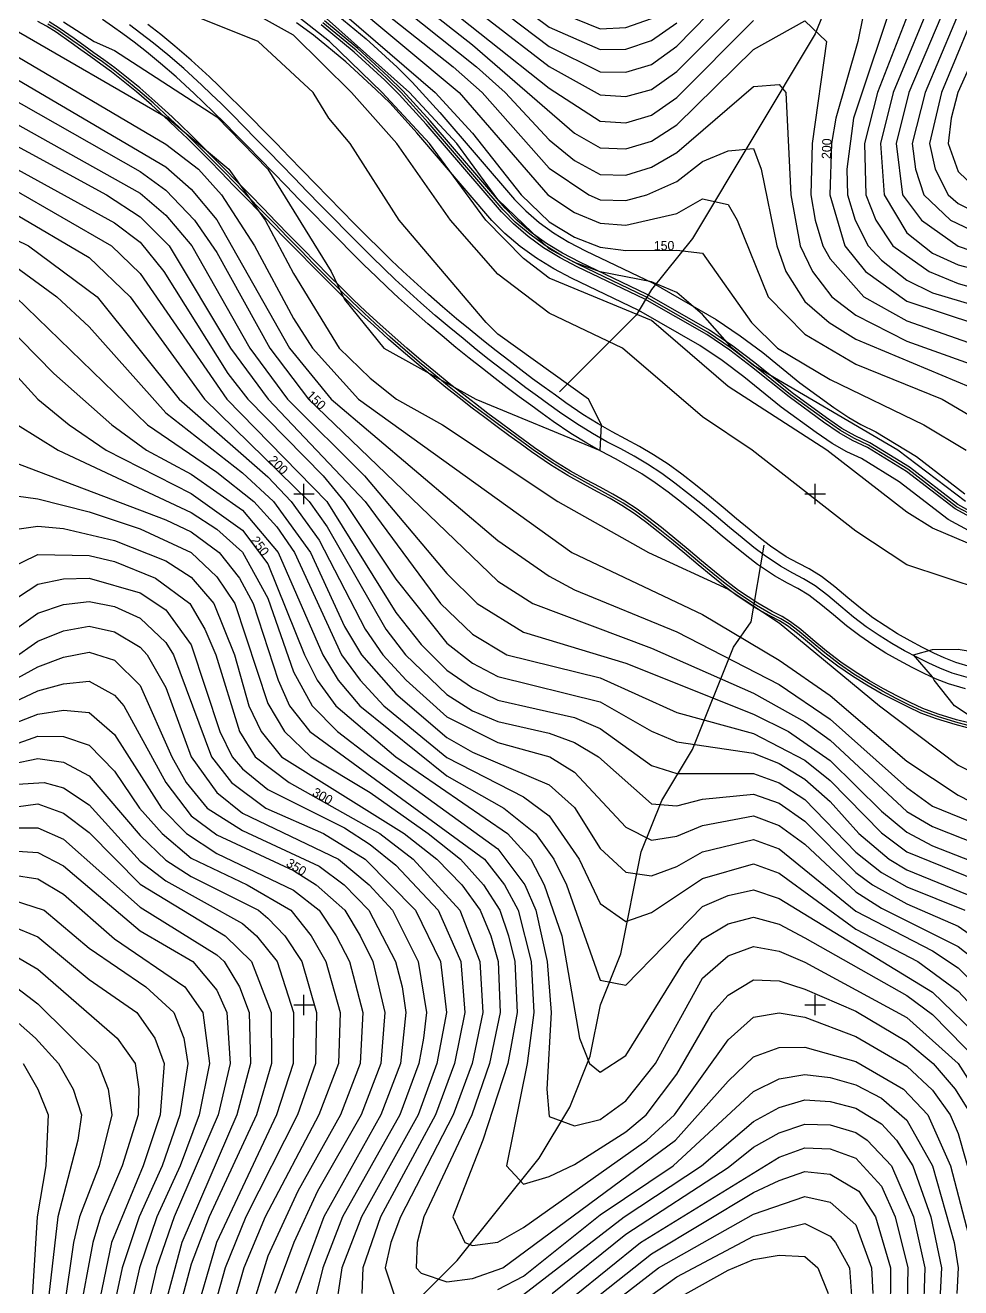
# Model space of a CAD drawing. Header units: metres. Extents: x 487515 to 493460, y 4520543 to 4524748.
# Drawn here: x 488727 to 489642, y 4521223 to 4522459 of the extents above; entities that cross this region are included whole.
import ezdxf
from ezdxf.enums import TextEntityAlignment as Align

# ---------------------------------------------------------------- set-up
doc = ezdxf.new("R2010")
doc.units = ezdxf.units.M
for name, color, linetype in [('CARRIAGEWAY-EDGE', 41, 'Continuous'), ('EXPROPRIATION-BOUNDARY', 1, 'Continuous'), ('GRID-COORDINATES', 8, 'Continuous'), ('HEADRACE-AXIS', 5, 'Continuous'), ('HEADRACE-CHANNEL', 5, 'Continuous'), ('RIVER-AXIS', 150, 'Continuous'), ('RIVER-WATER-EDGE', 150, 'Continuous'), ('ROAD-ACCESS', 41, 'Continuous'), ('STREAM', 150, 'Continuous'), ('TOPO-CONTOUR-MAJOR', 8, 'Continuous'), ('TOPO-CONTOUR-MINOR', 252, 'Continuous'), ('TOPO-TEXT', 8, 'Continuous')]:
    doc.layers.add(name, color=color, linetype=linetype)

msp = doc.modelspace()

# ---------------------------------------------------------------- linework, layer by layer
at = {"layer": 'CARRIAGEWAY-EDGE'}
for points in [[(489648.9, 4521771.1), (489637, 4521774.3), (489618.7, 4521779.8), (489603.4, 4521785.6), (489590.6, 4521791.6), (489578.3, 4521797.8), (489564.6, 4521804.9), (489550.6, 4521813), (489536.6, 4521821.7), (489522.3, 4521831.4), (489507.8, 4521842.4), (489494.5, 4521853.6), (489482.8, 4521863.4), (489473, 4521870.9), (489465.2, 4521875.7), (489455.7, 4521880.6), (489441.2, 4521888.7), (489422.3, 4521901.4), (489410.5, 4521910.4), (489398.4, 4521920.2), (489385.7, 4521930.7), (489372.7, 4521941.6), (489359.6, 4521952.5), (489346.6, 4521963), (489334.2, 4521972.7), (489322.9, 4521981), (489311.1, 4521988.7), (489299.6, 4521995.5), (489287.2, 4522002.1), (489273.5, 4522009.5), (489258.2, 4522018.1), (489241.1, 4522028.6), (489222.7, 4522041.1), (489211.5, 4522049.2), (489200.4, 4522057.3), (489188.9, 4522065.7), (489177, 4522074.7), (489164.7, 4522084), (489152, 4522093.9), (489138.9, 4522104.2), (489125.4, 4522115.1), (489111.6, 4522126.6), (489097.4, 4522138.8), (489082.8, 4522151.5), (489067.9, 4522165), (489056.8, 4522175.3), (489045.2, 4522186.4), (489033.1, 4522198.2), (489020.7, 4522210.5), (489008, 4522223.2), (488995.2, 4522236.2), (488982.2, 4522249.4), (488969.3, 4522262.7), (488956.4, 4522276), (488943.7, 4522289.1), (488931.2, 4522301.9), (488919.1, 4522314.3), (488907.5, 4522326.1), (488896.4, 4522337.3), (488886, 4522347.6), (488876.3, 4522357), (488867.6, 4522365.2), (488850.8, 4522380.6), (488836.1, 4522393.3), (488823.3, 4522403.9), (488811.8, 4522412.8), (488801.4, 4522420.6), (488791.6, 4522427.7), (488781.8, 4522434.6), (488772.5, 4522441.3), (488757.8, 4522451.6), (488748.2, 4522457.6), (488739.6, 4522462.1)], [(489650.2, 4521775.9), (489638.4, 4521779.1), (489620.4, 4521784.5), (489605.3, 4521790.2), (489592.8, 4521796.1), (489580.6, 4521802.2), (489567, 4521809.3), (489553.1, 4521817.3), (489539.3, 4521825.9), (489525.2, 4521835.5), (489511, 4521846.3), (489497.7, 4521857.4), (489486, 4521867.3), (489475.9, 4521875), (489467.7, 4521880.1), (489458, 4521885.1), (489443.8, 4521893), (489425.2, 4521905.5), (489413.6, 4521914.4), (489401.6, 4521924.1), (489388.9, 4521934.6), (489375.9, 4521945.5), (489362.7, 4521956.4), (489349.7, 4521967), (489337.2, 4521976.7), (489325.8, 4521985.1), (489313.8, 4521993), (489302, 4521999.8), (489289.6, 4522006.5), (489275.9, 4522013.9), (489260.7, 4522022.4), (489243.8, 4522032.8), (489225.6, 4522045.2), (489214.5, 4522053.2), (489203.4, 4522061.3), (489191.9, 4522069.8), (489180, 4522078.6), (489167.7, 4522088), (489155, 4522097.8), (489142, 4522108.1), (489128.6, 4522119), (489114.8, 4522130.5), (489100.7, 4522142.5), (489086.2, 4522155.2), (489071.3, 4522168.7), (489060.2, 4522178.9), (489048.6, 4522190), (489036.6, 4522201.7), (489024.2, 4522214), (489011.6, 4522226.7), (488998.8, 4522239.7), (488985.8, 4522252.9), (488972.9, 4522266.2), (488960, 4522279.5), (488947.3, 4522292.6), (488934.8, 4522305.4), (488922.7, 4522317.8), (488911, 4522329.6), (488899.9, 4522340.8), (488889.5, 4522351.2), (488879.8, 4522360.6), (488871, 4522368.9), (488854.1, 4522384.3), (488839.4, 4522397.2), (488826.4, 4522407.8), (488814.9, 4522416.8), (488804.4, 4522424.6), (488794.5, 4522431.7), (488784.7, 4522438.6), (488775.4, 4522445.4), (488760.6, 4522455.8), (488750.7, 4522461.9)]]:
    msp.add_lwpolyline(points, dxfattribs=at)
at = {"layer": 'EXPROPRIATION-BOUNDARY'}
for points in [[(489027.7, 4522472.7), (489060.8, 4522445.3), (489091.1, 4522417.5), (489105.8, 4522403), (489132.8, 4522373.3), (489205.9, 4522288), (489216.9, 4522277), (489230.1, 4522265.7), (489244.1, 4522255.5), (489259.2, 4522246.3), (489275.3, 4522237.8), (489341.5, 4522206.2), (489403.3, 4522170.7), (489426.7, 4522154.8), (489448.7, 4522138.2), (489485.1, 4522108.8), (489518.4, 4522084.6), (489532.8, 4522074.7), (489544.8, 4522067.8), (489559.4, 4522060.9), (489599.3, 4522036.5), (489646.4, 4522000)], [(489650, 4521964.1), (489630.1, 4521974.9), (489582.2, 4522011.8), (489545.2, 4522034.5), (489531, 4522041.2), (489516.8, 4522049.3), (489501.1, 4522060.1), (489466.9, 4522085), (489430.2, 4522114.5), (489409.2, 4522130.4), (489387.3, 4522145.3), (489327.6, 4522179.6), (489261.8, 4522211), (489244.4, 4522220.2), (489227.4, 4522230.6), (489211.5, 4522242.2), (489196.5, 4522254.9), (489183.9, 4522267.6), (489110.4, 4522353.4), (489084.2, 4522382.2), (489070.4, 4522395.7), (489041.1, 4522422.7), (489009.3, 4522448.9), (488992.6, 4522460.9)]]:
    msp.add_lwpolyline(points, dxfattribs=at)
at = {"layer": 'GRID-COORDINATES'}
for p, q in [((488990, 4522000), (489010, 4522000)), ((489000, 4521990), (489000, 4522010)), ((489490, 4522000), (489510, 4522000)), ((489500, 4521990), (489500, 4522010)), ((489000, 4521490), (489000, 4521510)), ((489500, 4521490), (489500, 4521510)), ((488990, 4521500), (489010, 4521500)), ((489490, 4521500), (489510, 4521500))]:
    msp.add_line(p, q, dxfattribs=at)
at = {"layer": 'HEADRACE-AXIS'}
msp.add_lwpolyline([(489656.7, 4521977.5), (489638.2, 4521987.4), (489590.8, 4522024.1), (489552.3, 4522047.7), (489537.9, 4522054.5), (489524.8, 4522062), (489509.7, 4522072.4), (489476, 4522096.9), (489439.4, 4522126.4), (489417.9, 4522142.6), (489395.3, 4522158), (489334.5, 4522192.9), (489268.5, 4522224.4), (489251.8, 4522233.3), (489235.8, 4522243), (489220.8, 4522254), (489206.7, 4522265.9), (489194.9, 4522277.8), (489121.6, 4522363.4), (489095, 4522392.6), (489080.7, 4522406.6), (489051, 4522434), (489018.5, 4522460.8)], dxfattribs=at)
at = {"layer": 'HEADRACE-CHANNEL'}
for points in [[(489655.6, 4521975.3), (489636.9, 4521985.3), (489589.4, 4522022.1), (489551.1, 4522045.5), (489536.7, 4522052.3), (489523.5, 4522059.9), (489508.3, 4522070.3), (489474.5, 4522095), (489437.9, 4522124.4), (489416.5, 4522140.6), (489394, 4522155.9), (489333.4, 4522190.7), (489267.4, 4522222.2), (489250.5, 4522231.1), (489234.4, 4522240.9), (489219.2, 4522252), (489205, 4522264.1), (489193.1, 4522276.1), (489119.7, 4522361.7), (489093.2, 4522390.8), (489079, 4522404.8), (489049.3, 4522432.1), (489017, 4522458.8)], [(489657.8, 4521979.7), (489639.6, 4521989.5), (489592.2, 4522026.2), (489553.5, 4522049.9), (489539, 4522056.7), (489526.1, 4522064.1), (489511.2, 4522074.4), (489477.5, 4522098.9), (489441, 4522128.4), (489419.4, 4522144.7), (489396.6, 4522160.1), (489335.7, 4522195.1), (489269.7, 4522226.6), (489253, 4522235.5), (489237.1, 4522245.1), (489222.3, 4522255.9), (489208.4, 4522267.8), (489196.7, 4522279.5), (489123.5, 4522365), (489096.8, 4522394.3), (489082.4, 4522408.4), (489052.6, 4522435.8), (489020, 4522462.8)]]:
    msp.add_lwpolyline(points, dxfattribs=at)
at = {"layer": 'RIVER-AXIS'}
msp.add_lwpolyline([(489650, 4521820), (489634, 4521824.8), (489621.9, 4521829.4), (489611.3, 4521834.3), (489600, 4521840), (489587.5, 4521846.6), (489575, 4521853.8), (489562.5, 4521861.6), (489550, 4521870), (489537.5, 4521879.5), (489525, 4521890), (489512.5, 4521900.5), (489500, 4521910), (489488.7, 4521917), (489478.1, 4521922.5), (489466, 4521929.2), (489450, 4521940), (489439.9, 4521947.7), (489428.5, 4521957), (489416.2, 4521967.2), (489403.1, 4521978.1), (489389.7, 4521989.3), (489376.2, 4522000.2), (489362.8, 4522010.6), (489350, 4522020), (489336.2, 4522029.1), (489322.9, 4522036.9), (489309.8, 4522044), (489296.4, 4522051.1), (489282.2, 4522059.1), (489266.9, 4522068.5), (489250, 4522080), (489239.4, 4522087.6), (489228.5, 4522095.6), (489217.2, 4522103.9), (489205.6, 4522112.6), (489193.6, 4522121.7), (489181.2, 4522131.2), (489168.6, 4522141.3), (489155.6, 4522151.9), (489142.2, 4522163), (489128.5, 4522174.7), (489114.4, 4522187), (489100, 4522200), (489089.4, 4522209.9), (489078.1, 4522220.6), (489066.4, 4522232), (489054.3, 4522244.1), (489041.8, 4522256.6), (489029.1, 4522269.5), (489016.2, 4522282.6), (489003.3, 4522295.9), (488990.5, 4522309.1), (488977.7, 4522322.2), (488965.2, 4522335.1), (488953, 4522347.5), (488941.2, 4522359.5), (488930, 4522370.9), (488919.3, 4522381.5), (488909.2, 4522391.2), (488900, 4522400), (488882.4, 4522416.1), (488866.8, 4522429.6), (488853, 4522441), (488840.6, 4522450.6), (488829.4, 4522458.9)], dxfattribs=at)
at = {"layer": 'RIVER-WATER-EDGE'}
for points in [[(489647, 4521809.4), (489630.5, 4521814.3), (489617.6, 4521819.2), (489606.5, 4521824.4), (489595, 4521830.2), (489582.2, 4521836.9), (489569.3, 4521844.3), (489556.5, 4521852.3), (489543.6, 4521861.1), (489530.6, 4521870.9), (489517.9, 4521881.6), (489505.6, 4521891.9), (489493.8, 4521900.9), (489483.2, 4521907.5), (489472.9, 4521912.8), (489460.3, 4521919.8), (489443.6, 4521931.1), (489433.1, 4521939.1), (489421.5, 4521948.4), (489409.1, 4521958.8), (489396.1, 4521969.7), (489382.7, 4521980.8), (489369.3, 4521991.6), (489356.2, 4522001.8), (489343.7, 4522011), (489330.4, 4522019.7), (489317.5, 4522027.3), (489304.6, 4522034.3), (489291.1, 4522041.5), (489276.6, 4522049.6), (489260.9, 4522059.2), (489243.7, 4522071), (489233, 4522078.7), (489222, 4522086.7), (489210.6, 4522095.1), (489198.9, 4522103.8), (489186.9, 4522113), (489174.5, 4522122.6), (489161.7, 4522132.7), (489148.6, 4522143.4), (489135.1, 4522154.6), (489121.3, 4522166.4), (489107.1, 4522178.8), (489092.6, 4522191.9), (489081.8, 4522201.9), (489070.5, 4522212.7), (489058.7, 4522224.2), (489046.5, 4522236.3), (489034, 4522248.9), (489021.2, 4522261.8), (489008.4, 4522275), (488995.4, 4522288.2), (488982.6, 4522301.4), (488969.8, 4522314.5), (488957.3, 4522327.4), (488945.2, 4522339.8), (488933.4, 4522351.8), (488922.2, 4522363.1), (488911.5, 4522373.6), (488901.6, 4522383.3), (488892.5, 4522391.9), (488875.1, 4522407.9), (488859.7, 4522421.2), (488846.1, 4522432.4), (488834, 4522441.9), (488823, 4522450.1), (488812.8, 4522457.4), (488803, 4522464.3)], [(489653, 4521830.6), (489637.5, 4521835.2), (489626.2, 4521839.5), (489616.1, 4521844.2), (489605, 4521849.8), (489592.8, 4521856.2), (489580.7, 4521863.2), (489568.5, 4521870.8), (489556.4, 4521878.9), (489544.4, 4521888.1), (489532.1, 4521898.4), (489519.4, 4521909.1), (489506.2, 4521919.1), (489494.1, 4521926.6), (489483.3, 4521932.2), (489471.8, 4521938.6), (489456.4, 4521948.9), (489446.7, 4521956.4), (489435.5, 4521965.5), (489423.2, 4521975.7), (489410.2, 4521986.6), (489396.7, 4521997.8), (489383, 4522008.8), (489369.5, 4522019.4), (489356.3, 4522029), (489341.9, 4522038.4), (489328.3, 4522046.4), (489315, 4522053.7), (489301.6, 4522060.8), (489287.8, 4522068.6), (489272.9, 4522077.7), (489256.3, 4522089), (489245.9, 4522096.6), (489235, 4522104.5), (489223.7, 4522112.7), (489212.2, 4522121.4), (489200.3, 4522130.4), (489188, 4522139.9), (489175.5, 4522149.9), (489162.5, 4522160.4), (489149.3, 4522171.4), (489135.7, 4522183), (489121.7, 4522195.2), (489107.4, 4522208.1), (489096.9, 4522217.9), (489085.8, 4522228.5), (489074.1, 4522239.9), (489062, 4522251.9), (489049.6, 4522264.4), (489036.9, 4522277.2), (489024.1, 4522290.3), (489011.2, 4522303.5), (488998.3, 4522316.8), (488985.6, 4522329.9), (488973.1, 4522342.7), (488960.9, 4522355.2), (488949.1, 4522367.2), (488937.7, 4522378.6), (488927, 4522389.3), (488916.9, 4522399.2), (488907.5, 4522408.1), (488889.7, 4522424.3), (488873.9, 4522438), (488859.9, 4522449.6), (488847.3, 4522459.4)]]:
    msp.add_lwpolyline(points, dxfattribs=at)
at = {"layer": 'ROAD-ACCESS'}
msp.add_lwpolyline([(489649.6, 4521773.5), (489637.7, 4521776.7), (489619.6, 4521782.1), (489604.3, 4521787.9), (489591.7, 4521793.8), (489579.4, 4521800), (489565.8, 4521807.1), (489551.9, 4521815.2), (489538, 4521823.8), (489523.8, 4521833.4), (489509.4, 4521844.4), (489496.1, 4521855.5), (489484.4, 4521865.3), (489474.5, 4521872.9), (489466.4, 4521877.9), (489456.8, 4521882.8), (489442.5, 4521890.8), (489423.7, 4521903.5), (489412, 4521912.4), (489400, 4521922.2), (489387.3, 4521932.7), (489374.3, 4521943.6), (489361.2, 4521954.5), (489348.2, 4521965), (489335.7, 4521974.7), (489324.4, 4521983), (489312.4, 4521990.9), (489300.8, 4521997.6), (489288.4, 4522004.3), (489274.7, 4522011.7), (489259.4, 4522020.3), (489242.5, 4522030.7), (489224.1, 4522043.2), (489213, 4522051.2), (489201.9, 4522059.3), (489190.4, 4522067.8), (489178.5, 4522076.6), (489166.2, 4522086), (489153.5, 4522095.8), (489140.4, 4522106.2), (489127, 4522117.1), (489113.2, 4522128.6), (489099, 4522140.6), (489084.5, 4522153.4), (489069.6, 4522166.8), (489058.5, 4522177.1), (489046.9, 4522188.2), (489034.9, 4522200), (489022.5, 4522212.2), (489009.8, 4522224.9), (488997, 4522238), (488984, 4522251.2), (488971.1, 4522264.5), (488958.2, 4522277.7), (488945.5, 4522290.8), (488933, 4522303.6), (488920.9, 4522316), (488909.2, 4522327.9), (488898.1, 4522339), (488887.7, 4522349.4), (488878.1, 4522358.8), (488869.3, 4522367.1), (488852.5, 4522382.5), (488837.7, 4522395.2), (488824.8, 4522405.9), (488813.4, 4522414.8), (488802.9, 4522422.6), (488793, 4522429.7), (488783.3, 4522436.6), (488773.9, 4522443.3), (488759.2, 4522453.7), (488749.4, 4522459.7)], dxfattribs=at)
at = {"layer": 'STREAM'}
for points in [[(490250, 4523050), (490175, 4523025), (490150, 4523010), (490100, 4522990), (490050, 4522960), (490000, 4522940), (489950, 4522910), (489900, 4522890), (489850, 4522860), (489700, 4522800), (489650, 4522770), (489610, 4522740), (489580, 4522700), (489560, 4522650), (489540, 4522550), (489500, 4522450), (489380, 4522250), (489340, 4522200), (489325, 4522175), (489250, 4522100)], [(489000, 4521100), (489150, 4521250), (489230, 4521350), (489260, 4521400), (489280, 4521450), (489290, 4521500), (489310, 4521550), (489330, 4521650), (489350, 4521700), (489380, 4521750), (489420, 4521850), (489437.5, 4521875), (489450, 4521950)]]:
    msp.add_lwpolyline(points, dxfattribs=at)
at = {"layer": 'TOPO-CONTOUR-MAJOR'}
for points in [[(489064.8, 4522536.2), (489239.8, 4522397.1), (489289.8, 4522364.6), (489314.8, 4522363.2), (489339.8, 4522370.6), (489364.8, 4522387.7), (489439.8, 4522463.3)], [(489551.8, 4522492.7), (489541.9, 4522442.7), (489520.3, 4522367.7), (489515.9, 4522342.7), (489514.3, 4522292.7), (489529.1, 4522242.7), (489549.1, 4522217.7), (489589.8, 4522188.5), (489728.8, 4522142.7)], [(489649.6, 4522492.7), (489607.5, 4522392.7), (489595, 4522342.7), (489598.2, 4522317.7), (489606.4, 4522292.7), (489632.5, 4522267.7), (489664.8, 4522252.4)], [(488389.8, 4522477.1), (488439.8, 4522446.6), (488489.8, 4522434.9), (488589.8, 4522433.8), (488639.8, 4522422.8), (488689.8, 4522400.5), (488839.8, 4522315.5), (488864.8, 4522297.1), (488893, 4522267.7), (488914.8, 4522236.2), (488966.5, 4522142.7), (489004.5, 4522092.7), (489189.8, 4521914.5), (489224, 4521892.7), (489339.8, 4521849.2), (489439.8, 4521805.2), (489489.8, 4521776.9), (489514.8, 4521759.2), (489589.8, 4521689.4), (489614.8, 4521674.6), (489689.8, 4521645)], [(489039.8, 4522469.1), (489128.3, 4522392.7), (489164.8, 4522353), (489212.5, 4522292.7), (489239.8, 4522266.1), (489264.8, 4522251.3), (489289.8, 4522241.5), (489314.8, 4522238), (489364.8, 4522238.5), (489389.8, 4522235.7), (489437.7, 4522167.7), (489463.3, 4522142.7), (489514.8, 4522112.1), (489606.3, 4522067.7), (489647.8, 4522042.7)], [(488714.8, 4522275.8), (488789.8, 4522231.3), (488830.2, 4522192.7), (488902.6, 4522092.7), (489005, 4521992.7), (489022.7, 4521967.7), (489080.1, 4521867.7), (489099.3, 4521842.7), (489139.8, 4521803.8), (489164.8, 4521787.8), (489189.8, 4521777.2), (489239.8, 4521766.1), (489264.8, 4521756.7), (489288, 4521742.7), (489339.8, 4521696.9), (489364.8, 4521695), (489389.8, 4521701.4), (489439.8, 4521706.3), (489464.8, 4521697.4), (489489.8, 4521680), (489539.8, 4521629.6), (489556.2, 4521617.7), (489589.8, 4521599), (489639.8, 4521577), (489664.8, 4521559.7)], [(488694.1, 4522142.7), (488739.7, 4522092.7), (488770.5, 4522067.7), (488806.7, 4522042.7), (488889.8, 4522000.5), (488939.8, 4521964.5), (488964.8, 4521931.5), (489000.7, 4521842.7), (489013, 4521817.7), (489031.2, 4521792.7), (489089.9, 4521742.7), (489199.1, 4521667.7), (489222, 4521642.7), (489235.1, 4521617.7), (489252.4, 4521567.7), (489269.4, 4521467.7), (489279.4, 4521442.7), (489289.8, 4521434.2), (489314.8, 4521450.6), (489372, 4521542.7), (489389.8, 4521564.5), (489414.8, 4521579.3), (489439.8, 4521585.9), (489464.8, 4521579), (489489.8, 4521565.7), (489589.8, 4521509.2), (489614.8, 4521490.7), (489661.8, 4521442.7)], [(488664.8, 4521904.1), (488739.8, 4521940.7), (488789.8, 4521939.8), (488814.8, 4521933.9), (488854.7, 4521917.7), (488888.5, 4521892.7), (488903.1, 4521867.7), (488913.9, 4521842.7), (488937, 4521767.7), (488952.4, 4521742.7), (488985.6, 4521717.7), (489074.3, 4521667.7), (489106.8, 4521642.7), (489152.6, 4521592.7), (489172.2, 4521542.7), (489175, 4521492.7), (489164.4, 4521442.7), (489146, 4521392.7), (489094.5, 4521292.7), (489085.1, 4521267.7), (489079.6, 4521242.7), (489089.8, 4521211.7)], [(488664.8, 4521772.1), (488739.8, 4521807.2), (488764.8, 4521814.3), (488789.8, 4521816.7), (488814.8, 4521803.2), (488823.8, 4521792.7), (488865, 4521717.7), (488889.8, 4521684.9), (488914.8, 4521666.6), (488989.8, 4521631.6), (489012, 4521617.7), (489040, 4521592.7), (489054.9, 4521567.7), (489067.3, 4521542.7), (489079, 4521492.7), (489075.1, 4521442.7), (489055.9, 4521392.7), (489013.2, 4521317.7), (488990.2, 4521267.7), (488971.6, 4521217.7)], [(488689.8, 4521689.9), (488739.8, 4521696.7), (488764.8, 4521687.6), (488789.8, 4521668.9), (488839.8, 4521618.3), (488923.1, 4521567.7), (488948.8, 4521542.7), (488968, 4521492.7), (488968.2, 4521442.7), (488953.5, 4521392.7), (488907.2, 4521292.7), (488889.8, 4521246.4), (488855.3, 4521117.7)], [(488714.8, 4521577.1), (488739.8, 4521566.6), (488789.8, 4521524.9), (488836.5, 4521492.7), (488854.3, 4521467.7), (488863.2, 4521442.7), (488859.3, 4521392.7), (488842.9, 4521342.7), (488811.9, 4521267.7), (488765.3, 4521042.7), (488727.1, 4520917.7)], [(489189.8, 4521221.5), (489214.8, 4521234.8), (489289.8, 4521294.8), (489361.3, 4521342.7), (489439.8, 4521415.4), (489464.8, 4521427.8), (489489.8, 4521432), (489514.8, 4521429), (489539.8, 4521421.9), (489564.8, 4521408.8), (489589.8, 4521387.3), (489614.8, 4521342.7), (489636.1, 4521267.7), (489639.9, 4521242.7), (489638.6, 4521217.7)], [(489264.8, 4521179.3), (489346.9, 4521242.7), (489439.8, 4521295.3), (489489.8, 4521312.7), (489514.8, 4521307), (489539.8, 4521285), (489555.2, 4521242.7), (489556.4, 4521217.7)]]:
    msp.add_lwpolyline(points, dxfattribs=at)
at = {"layer": 'TOPO-CONTOUR-MINOR'}
for points in [[(489064.8, 4522587.3), (489239.8, 4522456.8), (489289.8, 4522434.7), (489314.8, 4522435.1), (489339.8, 4522443.7), (489364.8, 4522461)], [(489064.8, 4522570.5), (489239.8, 4522437.8), (489289.8, 4522413.1), (489314.8, 4522412.5), (489339.8, 4522420), (489364.8, 4522438.2), (489442.4, 4522517.7)], [(489064.8, 4522553.4), (489239.8, 4522418.2), (489289.8, 4522390.4), (489314.8, 4522388.8), (489339.8, 4522395.8), (489364.8, 4522413.3), (489469.1, 4522517.7)], [(489039.8, 4522537.7), (489164.8, 4522439.3), (489264.8, 4522352.9), (489289.8, 4522338.7), (489314.8, 4522337.6), (489339.8, 4522345.2), (489364.8, 4522361.1), (489439.8, 4522434.7), (489489.8, 4522462.7), (489511.1, 4522442.7), (489497.1, 4522342.7), (489495.8, 4522292.7), (489500.1, 4522267.7), (489507.4, 4522242.7), (489514.8, 4522229.9), (489547.6, 4522192.7), (489589.8, 4522169.4), (489714.8, 4522125.2)], [(489014.8, 4522522), (489146, 4522417.7), (489174.4, 4522392.7), (489239.8, 4522318.6), (489278.8, 4522292.7), (489289.8, 4522287.8), (489314.8, 4522287), (489335.3, 4522292.7), (489364.8, 4522305.8), (489389.8, 4522325.3), (489414.8, 4522335.7), (489439.8, 4522337.9), (489447.2, 4522317.7), (489462.6, 4522242.7), (489471.3, 4522217.7), (489489.8, 4522188.3), (489513.8, 4522167.7), (489539.8, 4522151.4), (489679.9, 4522092.7)], [(489043.9, 4522517.7), (489168.8, 4522417.7), (489196.8, 4522392.7), (489239.8, 4522346.3), (489264.8, 4522326.1), (489289.8, 4522312.6), (489314.8, 4522311.9), (489339.8, 4522319.8), (489364.8, 4522334), (489439.8, 4522398.7), (489464.8, 4522400.6), (489471.2, 4522392.7), (489476.3, 4522292.7), (489485.3, 4522242.7), (489497.3, 4522217.7), (489516.4, 4522192.7), (489539.8, 4522175), (489589.8, 4522149.6), (489678.1, 4522117.7)], [(488314.8, 4522503.5), (488389.8, 4522445.4), (488439.8, 4522417.6), (488489.8, 4522404.8), (488564.8, 4522400.7), (488614.8, 4522391.5), (488689.8, 4522356.2), (488806.8, 4522292.7), (488839.8, 4522271), (488868.2, 4522242.7), (488928.1, 4522142.7), (488965, 4522092.7), (489059.8, 4521992.7), (489133.7, 4521892.7), (489164.8, 4521862.9), (489198.4, 4521842.7), (489289.8, 4521820.1), (489364.8, 4521786), (489439.8, 4521765.6), (489489.8, 4521739.5), (489514.8, 4521719.5), (489564.8, 4521668.3), (489589.8, 4521649.9), (489669.4, 4521617.7)], [(489039.8, 4522486.6), (489152, 4522392.7), (489238.5, 4522292.7), (489264.8, 4522275.4), (489289.8, 4522264.8), (489314.8, 4522262.8), (489364.8, 4522274.2), (489389.8, 4522288.7), (489414.8, 4522283), (489423.8, 4522267.7), (489453.9, 4522192.7), (489489.8, 4522156.2), (489539.8, 4522126.9), (489624.2, 4522092.7), (489739.8, 4522024.8)], [(489579.4, 4522492.7), (489537.4, 4522367.7), (489530.9, 4522317.7), (489531.8, 4522292.7), (489539.1, 4522267.7), (489551.8, 4522242.7), (489564.8, 4522228.7), (489589.8, 4522209.1), (489614.8, 4522196.8), (489739.8, 4522159.6)], [(489599.8, 4522492.7), (489560.9, 4522392.7), (489548.2, 4522342.7), (489549.5, 4522292.7), (489559.5, 4522267.7), (489576, 4522242.7), (489611.6, 4522217.7), (489639.8, 4522205.9), (489764.8, 4522170.9)], [(489617.8, 4522492.7), (489576.4, 4522392.7), (489563.9, 4522342.7), (489567.4, 4522292.7), (489589.8, 4522255.3), (489614.8, 4522235.7), (489639.8, 4522224.1), (489764.8, 4522191.6)], [(489634, 4522492.7), (489591.7, 4522392.7), (489579.2, 4522342.7), (489585.6, 4522292.7), (489604.1, 4522267.7), (489639.8, 4522242.3), (489664.8, 4522234)], [(489665, 4522492.7), (489623.5, 4522392.7), (489612, 4522342.7), (489617.4, 4522317.7), (489630, 4522292.7), (489639.8, 4522284.2), (489664.8, 4522271.7)], [(488664.8, 4522476.1), (488714.8, 4522455.7), (488866.8, 4522367.7), (488926.6, 4522317.7), (488962, 4522267.7), (488989.8, 4522215.5), (489034.6, 4522142.7), (489064.8, 4522113.3), (489090.4, 4522092.7), (489135.4, 4522067.7), (489248.4, 4521992.7), (489337.1, 4521942.7), (489414.8, 4521906.9), (489464.8, 4521873.8), (489562.8, 4521792.7), (489639.8, 4521734.6), (489673.2, 4521717.7)], [(488764.8, 4522462), (488795, 4522442.7), (488814.8, 4522433.9), (488914.8, 4522369), (488964.7, 4522317.7), (489026.7, 4522217.7), (489039.8, 4522190.1), (489078, 4522142.7), (489168.1, 4522092.7), (489289.8, 4522042.5), (489290.9, 4522067.7), (489278.3, 4522092.7), (489189.8, 4522156.3), (489178.1, 4522167.7), (489093.1, 4522267.7), (489045.2, 4522342.7), (489024.3, 4522367.7), (489009.2, 4522392.7), (488955.3, 4522442.7), (488864.8, 4522478.7)], [(489739.8, 4521881), (489589.8, 4521930.5), (489539.8, 4521963.6), (489438.5, 4522042.7), (489389.8, 4522075.5), (489311.6, 4522142.7), (489239.8, 4522176.8), (489189.8, 4522215), (489143.4, 4522267.7), (489091, 4522342.7), (489046.6, 4522392.7), (488989.8, 4522448.8), (488939.8, 4522476.7)], [(489670.8, 4521942.7), (489614.8, 4521966.5), (489589.8, 4521982.2), (489511.5, 4522042.7), (489414.8, 4522105.1), (489339.8, 4522169.7), (489239.8, 4522211), (489214.8, 4522230.3), (489177.9, 4522267.7), (489122.7, 4522342.7), (489076.4, 4522392.7), (489024.9, 4522442.7), (488989.8, 4522470.3)], [(489239.8, 4522475.3), (489289.8, 4522455), (489314.8, 4522456.2), (489339.8, 4522465.2)], [(488389.8, 4522461.1), (488439.8, 4522431.9), (488489.8, 4522420), (488589.8, 4522416.6), (488639.8, 4522403), (488664.8, 4522392.1), (488839.8, 4522294.1), (488864.8, 4522272.8), (488890.5, 4522242.7), (488947.2, 4522142.7), (488984, 4522092.7), (489059.4, 4522017.7), (489139.8, 4521922.2), (489169.6, 4521892.7), (489214.8, 4521864.9), (489314.8, 4521834.4), (489439.8, 4521784.6), (489474.1, 4521767.7), (489514.8, 4521739.1), (489564.8, 4521689.6), (489589.8, 4521669.1), (489614.8, 4521655.8), (489689.8, 4521626.3)], [(488439.8, 4522462.8), (488489.8, 4522450.5), (488589.8, 4522451.2), (488639.8, 4522441.6), (488664.8, 4522433), (488714.8, 4522408.5), (488864.8, 4522320), (488889.8, 4522298), (488914.8, 4522268.2), (488985.8, 4522142.7), (489026.8, 4522092.7), (489189.8, 4521954.3), (489239.8, 4521919.4), (489264.8, 4521906.3), (489364.8, 4521865), (489464.8, 4521813.6), (489514.8, 4521779.6), (489589.8, 4521712.9), (489614.8, 4521694.5), (489714.8, 4521653.9)], [(488639.8, 4522461.5), (488664.8, 4522453.9), (488714.8, 4522430.8), (488864.8, 4522342.3), (488896.8, 4522317.7), (488919.4, 4522292.7), (488951.7, 4522242.7), (488989.8, 4522171.5), (489008.4, 4522142.7), (489053.5, 4522092.7), (489262.1, 4521942.7), (489389.8, 4521882.1), (489464.8, 4521837.5), (489514.8, 4521802.9), (489589.8, 4521738.6), (489639.8, 4521705.4), (489664.6, 4521692.7)], [(489647.1, 4521992.7), (489581, 4522042.7), (489439.8, 4522125.5), (489418.8, 4522142.7), (489389.8, 4522175.7), (489364.8, 4522197), (489339.8, 4522207.4), (489289.8, 4522217.4), (489264.8, 4522226.3), (489239.8, 4522239.8), (489189.8, 4522288.2), (489149.6, 4522342.7), (489103.3, 4522392.7), (489019.1, 4522467.7)], [(489662.1, 4522442.7), (489639.7, 4522392.7), (489633.1, 4522367.7), (489630.2, 4522342.7), (489639.8, 4522315.5), (489664.8, 4522291.6)], [(488689.8, 4522333.8), (488814.8, 4522265.1), (488839.8, 4522246.2), (488863, 4522217.7), (488925.6, 4522117.7), (488945.3, 4522092.7), (489018.9, 4522017.7), (489039.4, 4521992.7), (489089.8, 4521916.5), (489139.8, 4521854.1), (489164.8, 4521834.5), (489189.8, 4521821.5), (489289.8, 4521796.7), (489339.8, 4521768), (489364.8, 4521757.3), (489439.8, 4521746.3), (489464.8, 4521736.1), (489489.8, 4521720.8), (489514.8, 4521699.2), (489542.8, 4521667.7), (489572.3, 4521642.7), (489589.8, 4521632.3), (489664.8, 4521601.7)], [(488714.8, 4522298.8), (488811.9, 4522242.7), (488839.8, 4522215.5), (488924.6, 4522092.7), (489022.3, 4521992.7), (489089.8, 4521883.9), (489114.8, 4521852.7), (489139.8, 4521827.5), (489164.8, 4521810.4), (489189.8, 4521798.3), (489264.8, 4521781.2), (489289.8, 4521770.6), (489339.8, 4521734.4), (489364.8, 4521726.6), (489439.8, 4521726.6), (489464.8, 4521717.2), (489489.8, 4521701.2), (489539.8, 4521649.4), (489564.8, 4521629.7), (489589.8, 4521615.6), (489646.4, 4521592.7)], [(488664.8, 4522274.7), (488730.6, 4522242.7), (488797.9, 4522192.7), (488878.1, 4522092.7), (488964.8, 4522016.7), (488987.6, 4521992.7), (489014.8, 4521954.6), (489060, 4521867.7), (489077.1, 4521842.7), (489100, 4521817.7), (489139.8, 4521782), (489189.8, 4521756.8), (489240.4, 4521742.7), (489264.8, 4521727.8), (489314.8, 4521674), (489339.8, 4521661.2), (489364.8, 4521665.1), (489389.8, 4521675.5), (489439.8, 4521684.9), (489464.8, 4521675.6), (489489.8, 4521657.5), (489539.8, 4521610.6), (489564.8, 4521594.7), (489639.8, 4521557.2), (489658.4, 4521542.7)], [(488714.8, 4522224.7), (488758.2, 4522192.7), (488789.8, 4522163.6), (488864.8, 4522079.4), (488939.8, 4522020.7), (488970.1, 4521992.7), (489006.3, 4521942.7), (489039.8, 4521870.2), (489056.4, 4521842.7), (489089.8, 4521804.5), (489139.8, 4521761.8), (489164.8, 4521747.4), (489239.8, 4521715.4), (489264.8, 4521693.2), (489289.8, 4521653.1), (489314.8, 4521629.8), (489339.8, 4521626.5), (489364.8, 4521635.6), (489389.8, 4521649.7), (489439.8, 4521661.9), (489464.8, 4521652.8), (489539.8, 4521591.9), (489614.8, 4521552.9), (489639.8, 4521536.3), (489664.8, 4521512)], [(488717.8, 4522192.7), (488846.9, 4522067.7), (488914.8, 4522021.3), (488951, 4521992.7), (488973.6, 4521967.7), (488990.7, 4521942.7), (489036.8, 4521842.7), (489055, 4521817.7), (489078.3, 4521792.7), (489139.8, 4521742.2), (489214.8, 4521703.5), (489239.8, 4521685.2), (489269.1, 4521642.7), (489289.8, 4521599.4), (489314.8, 4521581.8), (489339.8, 4521590.4), (489389.8, 4521623.6), (489439.8, 4521638.1), (489464.8, 4521628.9), (489539.8, 4521574.3), (489600.6, 4521542.7), (489639.8, 4521513.4), (489683, 4521467.7)], [(488706.5, 4522167.7), (488755.5, 4522117.7), (488812, 4522067.7), (488846, 4522042.7), (488889.8, 4522019.2), (488939.8, 4521984.2), (488974.9, 4521942.7), (489018.4, 4521842.7), (489033.6, 4521817.7), (489054.8, 4521792.7), (489139.8, 4521724.3), (489195.5, 4521692.7), (489226.5, 4521667.7), (489244.5, 4521642.7), (489256.8, 4521617.7), (489289.8, 4521524.3), (489314.8, 4521519.3), (489389.8, 4521596.4), (489414.8, 4521607.2), (489439.8, 4521612.6), (489464.8, 4521604.2), (489614.8, 4521512.4), (489664.8, 4521464.4)], [(488720, 4522067.7), (488759.6, 4522042.7), (488889.8, 4521981.8), (488914.8, 4521965.5), (488939.8, 4521943), (488964.8, 4521898.1), (488989.8, 4521825.9), (489007.9, 4521792.7), (489032.7, 4521767.7), (489065.1, 4521742.7), (489189.8, 4521652.7), (489216, 4521617.7), (489226.9, 4521592.7), (489237.9, 4521542.7), (489241.7, 4521492.7), (489237.5, 4521417.7), (489239.8, 4521390.9), (489264.8, 4521381.7), (489289.8, 4521388.1), (489314.8, 4521406.1), (489344, 4521442.7), (489389.8, 4521526.1), (489414.8, 4521548.1), (489439.8, 4521557.1), (489464.8, 4521552.7), (489489.8, 4521542), (489589.8, 4521487.8), (489639.9, 4521442.7), (489671.8, 4521392.7)], [(488714.8, 4522031.8), (488864.8, 4521974.5), (488889.8, 4521962.8), (488917.1, 4521942.7), (488937.1, 4521917.7), (488950.4, 4521892.7), (488974.9, 4521817.7), (488986, 4521792.7), (489005.8, 4521767.7), (489176.5, 4521642.7), (489196.2, 4521617.7), (489209.6, 4521592.7), (489222.3, 4521542.7), (489224.9, 4521492.7), (489218.5, 4521442.7), (489198.1, 4521342.7), (489214.8, 4521324.8), (489239.8, 4521332.2), (489264.8, 4521344), (489314.8, 4521376), (489334.6, 4521392.7), (489364.8, 4521432.3), (489399.6, 4521492.7), (489414.8, 4521509.6), (489439.8, 4521524.6), (489464.8, 4521523.7), (489489.8, 4521515.6), (489539.8, 4521493.8), (489589.8, 4521464.2), (489615.4, 4521442.7), (489637.1, 4521417.7), (489652.5, 4521392.7)], [(488689.8, 4522002.2), (488739.8, 4521995.3), (488789.8, 4521982.4), (488839.8, 4521965.8), (488889.8, 4521942.7), (488914.8, 4521918.9), (488932.4, 4521892.7), (488964.8, 4521795.1), (488981, 4521767.7), (489006.8, 4521742.7), (489064.8, 4521707.8), (489121.5, 4521667.7), (489153.1, 4521642.7), (489175.6, 4521617.7), (489191.6, 4521592.7), (489200.2, 4521567.7), (489206.3, 4521542.7), (489208.5, 4521492.7), (489199.6, 4521442.7), (489175.1, 4521367.7), (489145.7, 4521292.7), (489157.4, 4521267.7), (489164.8, 4521264.7), (489189.8, 4521268), (489214.8, 4521282.2), (489335.4, 4521367.7), (489362.5, 4521392.7), (489414.8, 4521465.9), (489439.8, 4521488.1), (489464.8, 4521492.4), (489489.8, 4521488), (489539.8, 4521469.1), (489589.8, 4521440.2), (489614.8, 4521416.7), (489632.1, 4521392.7), (489639.8, 4521374.2), (489663, 4521292.7)], [(488664.8, 4521957.7), (488739.8, 4521968.3), (488764.8, 4521966.1), (488814.8, 4521954.5), (488864.8, 4521934.6), (488889.8, 4521918.5), (488912, 4521892.7), (488932.2, 4521842.7), (488946.2, 4521792.7), (488958.1, 4521767.7), (488978.1, 4521742.7), (489097.9, 4521667.7), (489129.9, 4521642.7), (489154.3, 4521617.7), (489172.5, 4521592.7), (489182.7, 4521567.7), (489189.9, 4521542.7), (489192, 4521492.7), (489181.6, 4521442.7), (489164.2, 4521392.7), (489117.2, 4521292.7), (489110.7, 4521267.7), (489109.9, 4521242.7), (489114.8, 4521237.5), (489139.8, 4521229), (489164.8, 4521232.5), (489194.6, 4521242.7), (489363.4, 4521367.7), (489414.8, 4521425.4), (489439.8, 4521449.2), (489464.8, 4521458.5), (489489.8, 4521458.9), (489539.8, 4521444.8), (489586.4, 4521417.7), (489610.1, 4521392.7), (489632.5, 4521342.7), (489652, 4521267.7)], [(488664.8, 4521862.7), (488739.8, 4521911.7), (488764.8, 4521917), (488789.8, 4521917.5), (488839.8, 4521903.2), (488864.8, 4521886.5), (488889.8, 4521852.2), (488917.7, 4521767.7), (488929.9, 4521742.7), (488939.8, 4521731.1), (488964.8, 4521710.9), (489039.8, 4521673.3), (489064.8, 4521657.1), (489089.8, 4521636.9), (489131.4, 4521592.7), (489153.6, 4521542.7), (489157.5, 4521492.7), (489147.2, 4521442.7), (489128.6, 4521392.7), (489075, 4521292.7), (489057.6, 4521242.7), (489056.5, 4521217.7)], [(488682.5, 4521842.7), (488739.8, 4521883.2), (488764.8, 4521891.7), (488789.8, 4521894.7), (488814.8, 4521890), (488839.8, 4521878.4), (488864.8, 4521854.6), (488872.5, 4521842.7), (488909.5, 4521742.7), (488929.1, 4521717.7), (488962.6, 4521692.7), (489019.2, 4521667.7), (489060, 4521642.7), (489109, 4521592.7), (489133.7, 4521542.7), (489139.4, 4521492.7), (489129.9, 4521442.7), (489111.6, 4521392.7), (489056.4, 4521292.7), (489037.1, 4521242.7), (489029.6, 4521192.7)], [(488714.8, 4521838.2), (488739.8, 4521856), (488764.8, 4521866), (488789.8, 4521870.6), (488814.8, 4521865.1), (488839.8, 4521850.1), (488846.8, 4521842.7), (488864.8, 4521810.7), (488889.6, 4521742.7), (488914.8, 4521708), (488939.8, 4521687.7), (489033.8, 4521642.7), (489063.8, 4521617.7), (489086.5, 4521592.7), (489111.8, 4521542.7), (489119.8, 4521492.7), (489116.9, 4521467.7), (489112.5, 4521442.7), (489093.9, 4521392.7), (489037.8, 4521292.7), (489018.5, 4521242.7), (489006.2, 4521192.7)], [(488664.8, 4521789.8), (488739.8, 4521830.8), (488764.8, 4521840.2), (488789.8, 4521845.3), (488814.8, 4521837.3), (488839.8, 4521812.6), (488870.7, 4521742.7), (488884.8, 4521717.7), (488905.3, 4521692.7), (488939.8, 4521670.8), (489014.8, 4521635.7), (489039.3, 4521617.7), (489063.6, 4521592.7), (489089.7, 4521542.7), (489096.1, 4521517.7), (489099.7, 4521492.7), (489094.3, 4521442.7), (489075.3, 4521392.7), (489019.4, 4521292.7), (488991.7, 4521217.7)], [(488639.8, 4521745.8), (488739.8, 4521784.6), (488764.8, 4521788.5), (488789.8, 4521786.2), (488814.8, 4521764.5), (488860.6, 4521692.7), (488885.2, 4521667.7), (488914.8, 4521648.3), (488989.8, 4521612.3), (489014.8, 4521592.7), (489031.4, 4521567.7), (489044.5, 4521542.7), (489057.7, 4521492.7), (489055.1, 4521442.7), (489035.8, 4521392.7), (488994, 4521317.7), (488964.8, 4521254.3), (488922.7, 4521117.7)], [(488639.8, 4521727.4), (488739.8, 4521762.9), (488764.8, 4521762.8), (488789.8, 4521754.2), (488814.8, 4521728.6), (488839.2, 4521692.7), (488861.2, 4521667.7), (488889.8, 4521643.7), (488944.6, 4521617.7), (488987.3, 4521592.7), (489007, 4521567.7), (489021.3, 4521542.7), (489035.5, 4521492.7), (489033.9, 4521442.7), (489014.5, 4521392.7), (488962, 4521292.7), (488941.1, 4521242.7), (488898.2, 4521092.7)], [(488714.8, 4521735.8), (488739.8, 4521741.2), (488764.8, 4521737.5), (488789.8, 4521724.3), (488839.8, 4521665.7), (488864.8, 4521641.6), (488889.8, 4521625.6), (488955.5, 4521592.7), (488964.8, 4521585), (488981.3, 4521567.7), (488997.8, 4521542.7), (489012.4, 4521492.7), (489011.4, 4521442.7), (488993.6, 4521392.7), (488943.1, 4521292.7), (488923.1, 4521242.7), (488881, 4521092.7)], [(488714.8, 4521715.8), (488745.8, 4521717.7), (488764.8, 4521712.6), (488789.8, 4521695.8), (488839.8, 4521640.8), (488864.8, 4521621.6), (488939.8, 4521579.6), (488953.6, 4521567.7), (488973.8, 4521542.7), (488989.8, 4521492.7), (488989.5, 4521442.7), (488973.3, 4521392.7), (488914.6, 4521267.7), (488870.8, 4521117.7)], [(488714.8, 4521673.2), (488739.8, 4521673.3), (488764.8, 4521662.3), (488839.8, 4521595.7), (488914.8, 4521549.2), (488921.9, 4521542.7), (488937.1, 4521517.7), (488946.3, 4521492.7), (488947.6, 4521442.7), (488934.4, 4521392.7), (488880.5, 4521267.7), (488840, 4521117.7)], [(488714.8, 4521650.8), (488739.8, 4521649.2), (488764.8, 4521636.2), (488839.8, 4521572.7), (488891.2, 4521542.7), (488914.8, 4521514.4), (488924.6, 4521492.7), (488927.7, 4521442.7), (488916.1, 4521392.7), (488873.1, 4521292.7), (488855.9, 4521242.7), (488803.8, 4521017.7)], [(488714.8, 4521627.3), (488739.8, 4521623.5), (488764.8, 4521608.5), (488814.8, 4521564.7), (488883.6, 4521517.7), (488901.2, 4521492.7), (488907.7, 4521442.7), (488897.5, 4521392.7), (488879.1, 4521342.7), (488856.1, 4521292.7), (488839.3, 4521242.7), (488794.3, 4521042.7)], [(488714.8, 4521603), (488745.8, 4521592.7), (488789.8, 4521555.6), (488845.5, 4521517.7), (488872.8, 4521492.7), (488882.5, 4521467.7), (488886.6, 4521442.7), (488878.7, 4521392.7), (488861.5, 4521342.7), (488838.7, 4521292.7), (488822.3, 4521242.7), (488779.6, 4521042.7)], [(488714.8, 4521549.8), (488739.8, 4521534.9), (488817.3, 4521467.7), (488835, 4521442.7), (488838.5, 4521417.7), (488837.8, 4521392.7), (488822.3, 4521342.7), (488801, 4521292.7), (488793.6, 4521267.7), (488751.4, 4521042.7), (488718.9, 4520942.7)], [(488714.8, 4521520.3), (488739.8, 4521501.1), (488798.7, 4521442.7), (488808.4, 4521417.7), (488812, 4521392.7), (488799.8, 4521342.7), (488780.5, 4521292.7), (488774.5, 4521267.7), (488756.7, 4521142.7), (488737.7, 4521042.7), (488705.1, 4520942.7)], [(488709.2, 4521492.7), (488737.6, 4521467.7), (488760, 4521442.7), (488774.2, 4521417.7), (488782.3, 4521392.7), (488778.9, 4521367.7), (488759.3, 4521292.7), (488745.1, 4521167.7), (488729.7, 4521067.7), (488724.4, 4521042.7)], [(488725.5, 4521442.7), (488739.9, 4521417.7), (488749.8, 4521392.7), (488747.5, 4521342.7), (488739, 4521292.7), (488732.8, 4521192.7), (488716.2, 4521067.7)], [(489214.8, 4521216.9), (489313.1, 4521292.7), (489388.7, 4521342.7), (489439.8, 4521386.1), (489464.8, 4521399.8), (489489.8, 4521407.2), (489514.8, 4521405.7), (489539.8, 4521398.9), (489564.8, 4521383.7), (489579.7, 4521367.7), (489595.6, 4521342.7), (489613.3, 4521292.7), (489623.7, 4521242.7), (489621.1, 4521192.7)], [(489242.9, 4521217.7), (489314.8, 4521275.8), (489414.8, 4521341), (489439.8, 4521361), (489464.8, 4521374.8), (489489.8, 4521383.4), (489514.8, 4521382.6), (489539.8, 4521375.3), (489550.8, 4521367.7), (489574.7, 4521342.7), (489596.1, 4521292.7), (489607.2, 4521242.7), (489605.7, 4521192.7)], [(489264.8, 4521215.5), (489329.2, 4521267.7), (489464.8, 4521351), (489489.8, 4521360.4), (489514.8, 4521359.3), (489539.8, 4521350.3), (489564.8, 4521322.8), (489578.4, 4521292.7), (489590.7, 4521242.7), (489589.8, 4521190.8)], [(489264.8, 4521197), (489339.8, 4521256.7), (489439.8, 4521316.5), (489464.8, 4521328.2), (489489.8, 4521337), (489514.8, 4521334.6), (489542.6, 4521317.7), (489559.1, 4521292.7), (489573.7, 4521242.7), (489573.4, 4521192.7)], [(489264.8, 4521162.1), (489364.8, 4521234.2), (489439.8, 4521273.8), (489489.8, 4521286.1), (489514.8, 4521273.8), (489519.9, 4521267.7), (489533.7, 4521242.7), (489537.2, 4521192.7)], [(489364.8, 4521212.6), (489414.8, 4521240.5), (489439.8, 4521250.9), (489464.8, 4521255.3), (489489.8, 4521253.8), (489502.7, 4521242.7), (489512.6, 4521217.7)]]:
    msp.add_lwpolyline(points, dxfattribs=at)
msp.add_lwpolyline([(489614.8, 4521821.1), (489596.2, 4521842.7), (489614.8, 4521847.9), (489639.8, 4521848.1), (489672.8, 4521842.7), (489764.8, 4521807.4), (489840.2, 4521792.7), (489814.8, 4521782), (489803, 4521767.7), (489764.9, 4521742.7), (489725.3, 4521742.7), (489689.8, 4521757.1), (489636.3, 4521792.7), (489616.4, 4521817.7)], close=True, dxfattribs=at)

# ---------------------------------------------------------------- texts
at = {"layer": 'TOPO-TEXT'}
for s, rotation, p in [('200', 88.1429, (489515.7, 4522337.6)), ('150', 0.5418, (489352.3, 4522238.4)), ('150', 316.1071, (489008.9, 4522088.5)), ('200', 315.6763, (488971.9, 4522025.1)), ('250', 307.118, (488953.5, 4521946.4)), ('300', 330.5728, (489016.1, 4521700.5)), ('350', 328.0824, (488990.3, 4521631.2))]:
    msp.add_text(s, height=9, rotation=rotation, dxfattribs=at).set_placement(p, align=Align.CENTER)

doc.saveas('drawing.dxf')
